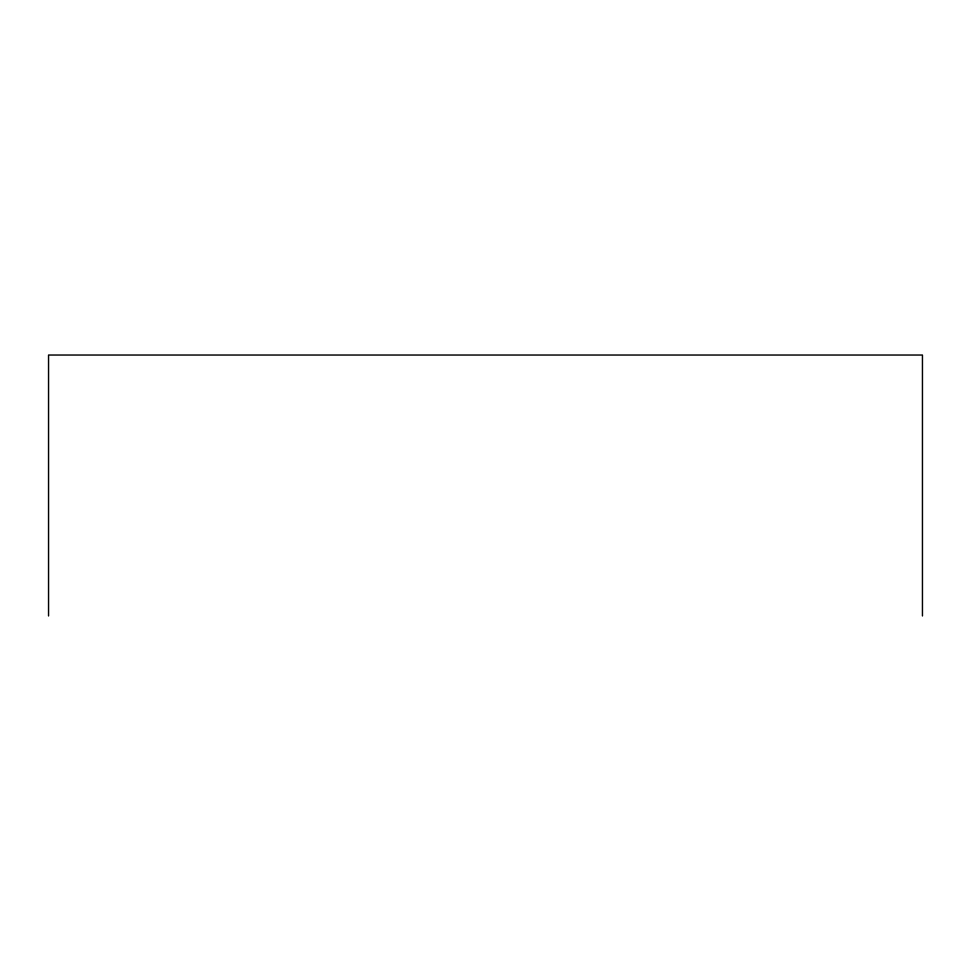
<?xml version="1.0" encoding="UTF-8"?>
<svg xmlns="http://www.w3.org/2000/svg" width="971" height="971" viewBox="0 0 971 971"><rect width="100%" height="100%" fill="white"/><g stroke="black" fill="none" stroke-linecap="round" stroke-linejoin="round"><path stroke-width="1.46" d="M922.45 615.966L922.45 355.034L48.55 355.034L48.55 615.966"/></g></svg>
